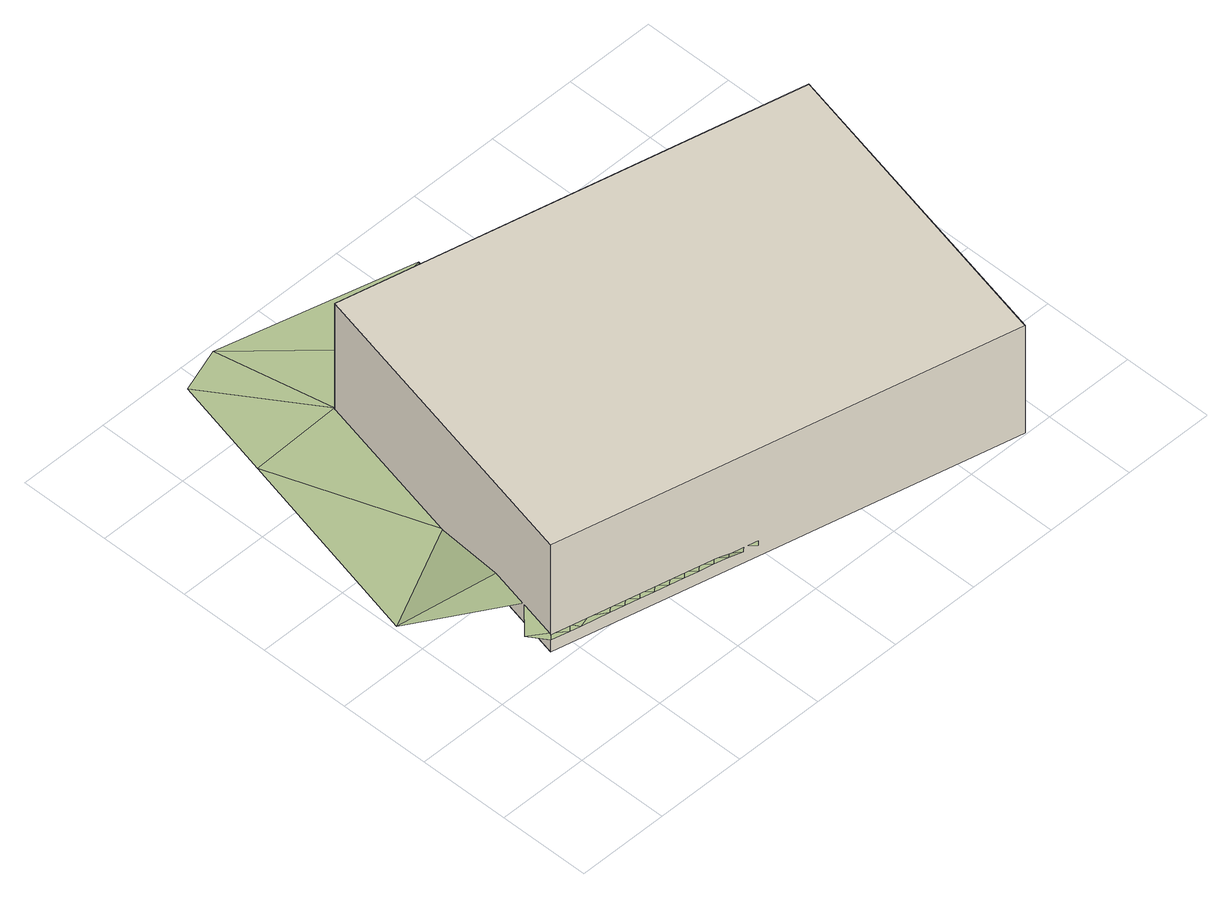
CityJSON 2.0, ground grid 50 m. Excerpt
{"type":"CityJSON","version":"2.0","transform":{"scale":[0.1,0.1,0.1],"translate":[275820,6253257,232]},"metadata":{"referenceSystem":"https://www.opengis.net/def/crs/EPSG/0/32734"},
"CityObjects":{
"building1":{"type":"Building","attributes":{"address":"Desmond Tutu Health Foundation 3 Woodlands Road Woodstock Cape Town","building":"office","building:levels":2,"amenity":"research_institute","building_height":6.9,"roof_height":17.07,"ground_height":10.17,"plus_code":"4FRW3CCV+CVW"},"geometry":[{"type":"Solid","lod":"1","boundaries":[[[[0,1,2,3]],[[1,4,5,2]],[[4,6,7,5]],[[6,0,3,7]],[[3,2,5,7]],[[6,4,1,0]]]]}]},
"terrain1":{"type":"TINRelief","geometry":[{"type":"CompositeSurface","lod":"1","boundaries":[[[8,9,10]],[[10,9,11]],[[8,10,12]],[[11,13,10]],[[14,15,12]],[[16,13,11]],[[13,16,17]],[[18,15,14]],[[17,16,19]],[[15,18,20]],[[19,21,17]],[[22,21,19]],[[21,22,23]],[[22,24,23]],[[24,25,23]],[[25,24,26]],[[25,26,27]],[[28,27,26]],[[28,29,27]],[[30,29,28]],[[31,20,18]],[[29,30,32]],[[32,30,33]],[[33,34,32]],[[35,20,31]],[[34,33,36]],[[34,36,37]],[[38,37,36]],[[38,39,37]],[[40,39,38]],[[35,31,41]],[[39,40,42]],[[43,44,42]],[[41,31,45]],[[45,31,46]],[[45,46,47]],[[45,48,41]],[[49,47,46]],[[49,50,47]],[[48,45,47]],[[49,51,50]],[[47,50,52]],[[53,50,51]],[[53,51,54]],[[53,52,50]],[[52,48,47]],[[54,55,53]],[[55,54,56]],[[56,57,55]],[[57,56,58]],[[58,59,57]],[[59,58,60]],[[60,61,59]],[[61,60,62]]]}]}
},
"vertices":[
[793,2320,6],[389,573,6],[389,573,696],[793,2320,696],[2852,9,6],[2852,9,696],[3256,1756,6],[3256,1756,696],
[294,643,128],[358,543,128],[389,573,128],[455,521,128],[440,791,128],[487,550,128],[490,1010,128],[9,1167,23],[512,508,128],[584,528,128],[591,1446,23],[666,474,128],[281,2304,23],[697,502,128],[744,456,128],[774,485,128],[821,439,128],[851,467,128],[898,422,128],[928,449,128],[975,404,128],[1005,432,128],[1052,387,128],[793,2320,23],[1082,414,128],[1129,369,128],[1159,397,128],[417,2873,23],[1207,352,128],[1236,379,128],[1284,335,128],[1313,361,117],[1361,317,117],[666,2957,23],[1390,344,117],[1438,300,117],[1467,326,117],[1055,2568,23],[1183,2231,23],[1346,2356,6],[1720,2699,6],[1439,2172,6],[1526,2254,6],[1568,2142,6],[1660,2380,6],[1622,2184,6],[1696,2113,6],[1818,2141,6],[1891,2068,6],[2013,2098,6],[2086,2024,6],[2208,2055,6],[2281,1979,6],[2403,2011,6],[2476,1935,6]
]}
